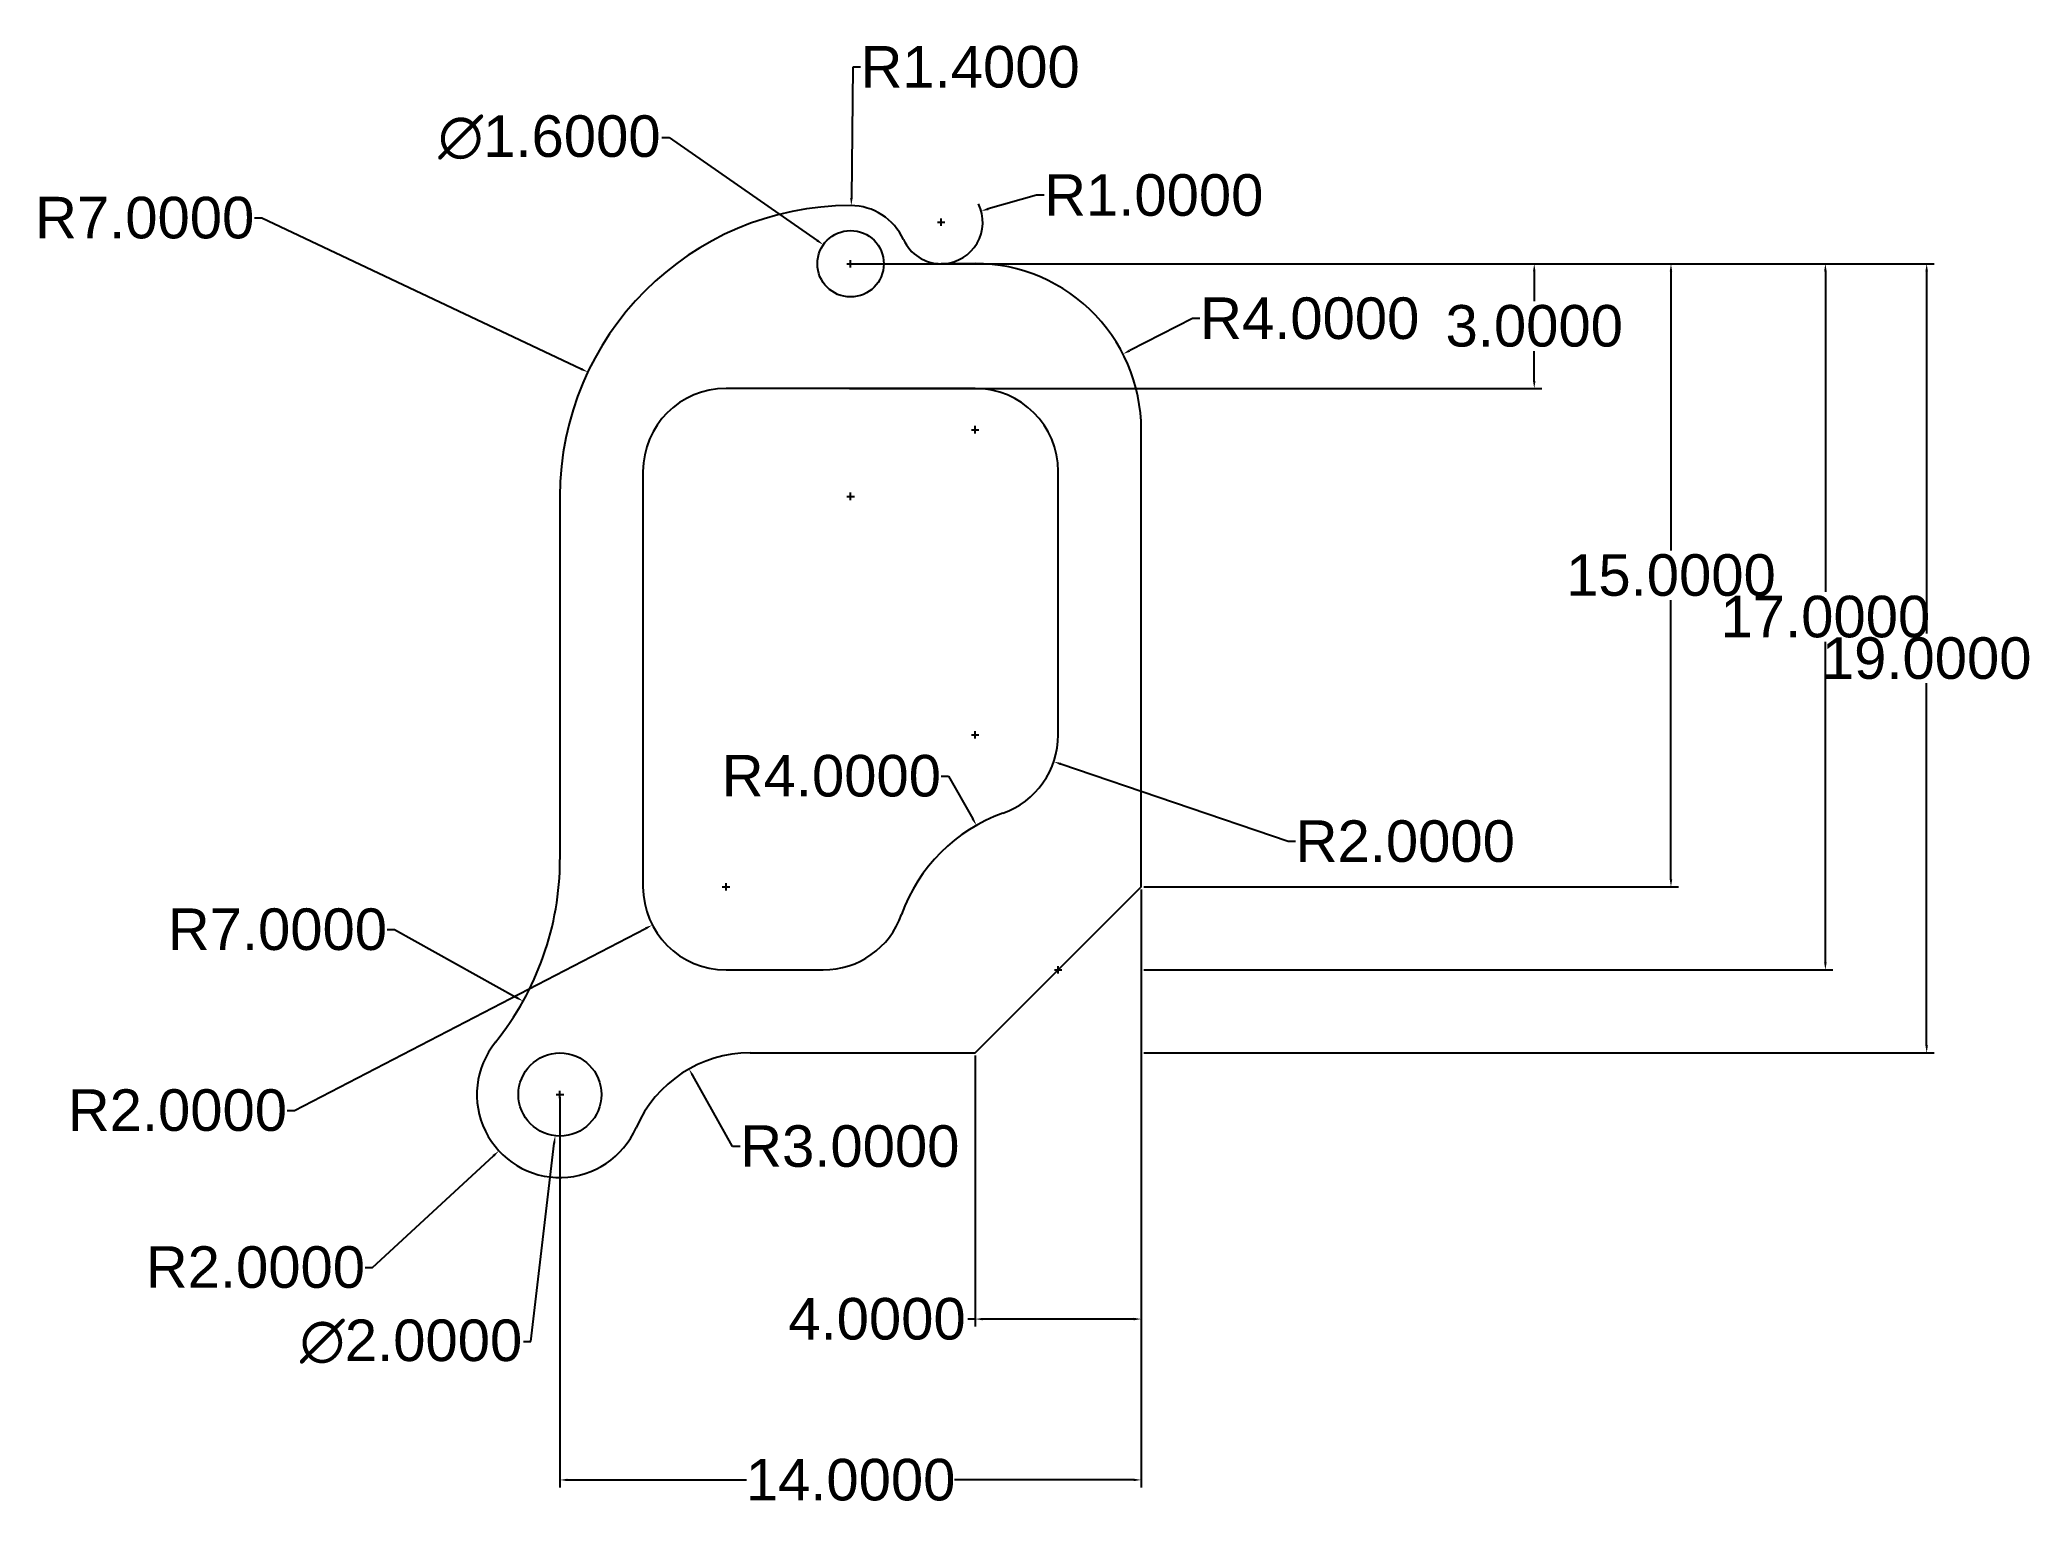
# Model space of a CAD drawing. Header units: inches. Extents: x 2.6 to 50.5, y -3.4 to 32.
import ezdxf

# ---------------------------------------------------------------- set-up
doc = ezdxf.new("R2010")
doc.units = ezdxf.units.IN
doc.header["$MEASUREMENT"] = 0
doc.styles.get("Standard").update_dxf_attribs({"font": 'arial.ttf'})
doc.dimstyles.get("Standard").update_dxf_attribs({"dimtxt": 1, "dimasz": 0.18, "dimexe": 0.18, "dimexo": 0.0625, "dimgap": 0.09, "dimtad": 0, "dimtih": 1, "dimtoh": 1, "dimdec": 4, "dimzin": 0, "dimdsep": 46, "dimtxsty": 'Standard', "dimcen": 0.09, "dimadec": 0, "dimazin": 0, "dimtfac": 1, "dimtdec": 4, "dimtofl": 0, "dimtmove": 0, "dimatfit": 3, "dimfxl": 1, "dimtolj": 1, "dimtzin": 0, "dimarcsym": 0})

# ---------------------------------------------------------------- blocks, each defined once
blk = doc.blocks.new('*D3')
at = {"color": 0, "lineweight": -2, "transparency": 16777216}
for p, q in [((14.995, 6.571), (15.175, 6.571)), ((15.085, 6.481), (15.085, 6.661)), ((10.572, 2.41), (13.482, 5.093)), ((10.392, 2.41), (10.572, 2.41))]:
    blk.add_line(p, q, dxfattribs=at)
at = {"color": 0, "transparency": 16777216}
blk.add_solid([(13.462, 5.115), (13.502, 5.071), (13.614, 5.215)], dxfattribs=at)
at = {"layer": 'Defpoints', "color": 0, "transparency": 16777216}
for p in [(15.085, 6.571), (13.614, 5.215)]:
    blk.add_point(p, dxfattribs=at)
at = {"color": 0, "transparency": 16777216, "insert": (7.75, 2.41), "char_height": 1, "attachment_point": 5}
blk.add_mtext('\\A1;R2.0000', dxfattribs=at)
blk = doc.blocks.new('*D4')
at = {"color": 0, "lineweight": -2, "transparency": 16777216}
for p, q in [((19.243, 5.323), (18.282, 7.028)), ((19.423, 5.323), (19.243, 5.323))]:
    blk.add_line(p, q, dxfattribs=at)
at = {"color": 0, "transparency": 16777216}
blk.add_solid([(18.308, 7.042), (18.256, 7.013), (18.194, 7.184)], dxfattribs=at)
at = {"layer": 'Defpoints', "color": 0, "transparency": 16777216}
for p in [(18.194, 7.184), (19.667, 4.571)]:
    blk.add_point(p, dxfattribs=at)
at = {"color": 0, "transparency": 16777216, "insert": (22.066, 5.323), "char_height": 1, "attachment_point": 5}
blk.add_mtext('\\A1;R3.0000', dxfattribs=at)
blk = doc.blocks.new('*D5')
at = {"color": 0, "lineweight": -2, "transparency": 16777216}
for p, q in [((10.923, 10.544), (11.103, 10.544)), ((11.103, 10.544), (14.04, 8.905))]:
    blk.add_line(p, q, dxfattribs=at)
at = {"color": 0, "transparency": 16777216}
blk.add_solid([(14.055, 8.931), (14.026, 8.879), (14.197, 8.817)], dxfattribs=at)
at = {"layer": 'Defpoints', "color": 0, "transparency": 16777216}
for p in [(8.085, 12.228), (14.197, 8.817)]:
    blk.add_point(p, dxfattribs=at)
at = {"color": 0, "transparency": 16777216, "insert": (8.28, 10.544), "char_height": 1, "attachment_point": 5}
blk.add_mtext('\\A1;R7.0000', dxfattribs=at)
blk = doc.blocks.new('*D6')
at = {"color": 0, "lineweight": -2, "transparency": 16777216}
for p, q in [((24.995, 15.228), (25.175, 15.228)), ((25.085, 15.138), (25.085, 15.318)), ((32.621, 12.665), (27.149, 14.526)), ((32.801, 12.665), (32.621, 12.665))]:
    blk.add_line(p, q, dxfattribs=at)
at = {"color": 0, "transparency": 16777216}
blk.add_solid([(27.158, 14.555), (27.139, 14.498), (26.978, 14.584)], dxfattribs=at)
at = {"layer": 'Defpoints', "color": 0, "transparency": 16777216}
for p in [(25.085, 15.228), (26.978, 14.584)]:
    blk.add_point(p, dxfattribs=at)
at = {"color": 0, "transparency": 16777216, "insert": (35.444, 12.665), "char_height": 1, "attachment_point": 5}
blk.add_mtext('\\A1;R2.0000', dxfattribs=at)
blk = doc.blocks.new('*D7')
at = {"color": 0, "lineweight": -2, "transparency": 16777216}
for p, q in [((24.263, 14.239), (24.443, 14.239)), ((24.443, 14.239), (25.026, 13.209)), ((27.085, 9.481), (27.085, 9.661)), ((26.995, 9.571), (27.175, 9.571))]:
    blk.add_line(p, q, dxfattribs=at)
at = {"color": 0, "transparency": 16777216}
blk.add_solid([(25.052, 13.224), (25, 13.194), (25.115, 13.052)], dxfattribs=at)
at = {"layer": 'Defpoints', "color": 0, "transparency": 16777216}
for p in [(25.115, 13.052), (27.085, 9.571)]:
    blk.add_point(p, dxfattribs=at)
at = {"color": 0, "transparency": 16777216, "insert": (21.621, 14.239), "char_height": 1, "attachment_point": 5}
blk.add_mtext('\\A1;R4.0000', dxfattribs=at)
blk = doc.blocks.new('*D8')
at = {"color": 0, "lineweight": -2, "transparency": 16777216}
for p, q in [((18.995, 11.571), (19.175, 11.571)), ((19.085, 11.481), (19.085, 11.661)), ((8.693, 6.189), (17.149, 10.569)), ((8.513, 6.189), (8.693, 6.189))]:
    blk.add_line(p, q, dxfattribs=at)
at = {"color": 0, "transparency": 16777216}
blk.add_solid([(17.135, 10.595), (17.163, 10.542), (17.309, 10.651)], dxfattribs=at)
at = {"layer": 'Defpoints', "color": 0, "transparency": 16777216}
for p in [(19.085, 11.571), (17.309, 10.651)]:
    blk.add_point(p, dxfattribs=at)
at = {"color": 0, "transparency": 16777216, "insert": (5.871, 6.189), "char_height": 1, "attachment_point": 5}
blk.add_mtext('\\A1;R2.0000', dxfattribs=at)
blk = doc.blocks.new('*D9')
at = {"color": 0, "lineweight": -2, "transparency": 16777216}
for p, q in [((7.726, 27.676), (7.906, 27.676)), ((7.906, 27.676), (15.594, 24.04)), ((21.995, 20.971), (22.175, 20.971)), ((22.085, 20.881), (22.085, 21.061))]:
    blk.add_line(p, q, dxfattribs=at)
at = {"color": 0, "transparency": 16777216}
blk.add_solid([(15.607, 24.067), (15.581, 24.013), (15.757, 23.963)], dxfattribs=at)
at = {"layer": 'Defpoints', "color": 0, "transparency": 16777216}
for p in [(15.757, 23.963), (22.085, 20.971)]:
    blk.add_point(p, dxfattribs=at)
at = {"color": 0, "transparency": 16777216, "insert": (5.083, 27.676), "char_height": 1, "attachment_point": 5}
blk.add_mtext('\\A1;R7.0000', dxfattribs=at)
blk = doc.blocks.new('*D10')
at = {"color": 0, "lineweight": -2, "transparency": 16777216}
for p, q in [((22.141, 31.307), (22.104, 28.151)), ((22.321, 31.307), (22.141, 31.307)), ((21.995, 26.571), (22.175, 26.571)), ((22.085, 26.481), (22.085, 26.661))]:
    blk.add_line(p, q, dxfattribs=at)
at = {"color": 0, "transparency": 16777216}
blk.add_solid([(22.074, 28.151), (22.134, 28.151), (22.101, 27.971)], dxfattribs=at)
at = {"layer": 'Defpoints', "color": 0, "transparency": 16777216}
for p in [(22.101, 27.971), (22.085, 26.571)]:
    blk.add_point(p, dxfattribs=at)
at = {"color": 0, "transparency": 16777216, "insert": (24.964, 31.307), "char_height": 1, "attachment_point": 5}
blk.add_mtext('\\A1;R1.4000', dxfattribs=at)
blk = doc.blocks.new('*D11')
at = {"color": 0, "lineweight": -2, "transparency": 16777216}
for p, q in [((26.563, 28.22), (25.402, 27.892)), ((26.743, 28.22), (26.563, 28.22)), ((24.177, 27.571), (24.357, 27.571)), ((24.267, 27.481), (24.267, 27.661))]:
    blk.add_line(p, q, dxfattribs=at)
blk.add_arc((24.267, 27.571), 1, 273.581, 26.0923, dxfattribs=at)
at = {"color": 0, "transparency": 16777216}
blk.add_solid([(25.394, 27.921), (25.41, 27.863), (25.229, 27.843)], dxfattribs=at)
at = {"layer": 'Defpoints', "color": 0, "transparency": 16777216}
for p in [(25.229, 27.843), (24.267, 27.571)]:
    blk.add_point(p, dxfattribs=at)
at = {"color": 0, "transparency": 16777216, "insert": (29.386, 28.22), "char_height": 1, "attachment_point": 5}
blk.add_mtext('\\A1;R1.0000', dxfattribs=at)
blk = doc.blocks.new('*D12')
at = {"color": 0, "lineweight": -2, "transparency": 16777216}
for p, q in [((30.319, 25.254), (28.806, 24.48)), ((30.499, 25.254), (30.319, 25.254)), ((24.995, 22.576), (25.175, 22.576)), ((25.085, 22.486), (25.085, 22.666))]:
    blk.add_line(p, q, dxfattribs=at)
at = {"color": 0, "transparency": 16777216}
blk.add_solid([(28.792, 24.507), (28.82, 24.454), (28.646, 24.398)], dxfattribs=at)
at = {"layer": 'Defpoints', "color": 0, "transparency": 16777216}
for p in [(28.646, 24.398), (25.085, 22.576)]:
    blk.add_point(p, dxfattribs=at)
at = {"color": 0, "transparency": 16777216, "insert": (33.142, 25.254), "char_height": 1, "attachment_point": 5}
blk.add_mtext('\\A1;R4.0000', dxfattribs=at)
blk = doc.blocks.new('*D13')
at = {"color": 0, "lineweight": -2, "transparency": 16777216}
for p, q in [((17.539, 29.612), (17.719, 29.612)), ((17.719, 29.612), (21.281, 27.131)), ((21.995, 26.571), (22.175, 26.571)), ((22.085, 26.481), (22.085, 26.661))]:
    blk.add_line(p, q, dxfattribs=at)
at = {"color": 0, "transparency": 16777216}
blk.add_solid([(21.298, 27.156), (21.263, 27.107), (21.428, 27.028)], dxfattribs=at)
at = {"layer": 'Defpoints', "color": 0, "transparency": 16777216}
for p in [(21.428, 27.028), (22.741, 26.114)]:
    blk.add_point(p, dxfattribs=at)
at = {"color": 0, "transparency": 16777216, "insert": (14.831, 29.612), "char_height": 1, "attachment_point": 5}
blk.add_mtext('\\A1;∅1.6000', dxfattribs=at)
blk = doc.blocks.new('*D14')
at = {"color": 0, "lineweight": -2, "transparency": 16777216}
for p, q in [((14.995, 6.571), (15.175, 6.571)), ((15.085, 6.481), (15.085, 6.661)), ((14.387, 0.621), (14.947, 5.399)), ((14.207, 0.621), (14.387, 0.621))]:
    blk.add_line(p, q, dxfattribs=at)
at = {"color": 0, "transparency": 16777216}
blk.add_solid([(14.918, 5.403), (14.977, 5.396), (14.968, 5.578)], dxfattribs=at)
at = {"layer": 'Defpoints', "color": 0, "transparency": 16777216}
for p in [(15.201, 7.564), (14.968, 5.578)]:
    blk.add_point(p, dxfattribs=at)
at = {"color": 0, "transparency": 16777216, "insert": (11.499, 0.621), "char_height": 1, "attachment_point": 5}
blk.add_mtext('\\A1;∅2.0000', dxfattribs=at)
blk = doc.blocks.new('*D15')
at = {"color": 0, "lineweight": -2, "transparency": 16777216}
for p, q in [((29.085, 11.509), (29.085, 0.985)), ((25.085, 7.509), (25.085, 0.985)), ((25.085, 1.165), (24.905, 1.165)), ((28.905, 1.165), (25.265, 1.165))]:
    blk.add_line(p, q, dxfattribs=at)
at = {"color": 0, "transparency": 16777216}
for points in [[(25.265, 1.195), (25.265, 1.135), (25.085, 1.165)], [(28.905, 1.195), (28.905, 1.135), (29.085, 1.165)]]:
    blk.add_solid(points, dxfattribs=at)
at = {"layer": 'Defpoints', "color": 0, "transparency": 16777216}
for p in [(29.085, 11.571), (25.085, 7.571), (25.085, 1.165)]:
    blk.add_point(p, dxfattribs=at)
at = {"color": 0, "transparency": 16777216, "insert": (22.721, 1.165), "char_height": 1, "attachment_point": 5}
blk.add_mtext('\\A1;4.0000', dxfattribs=at)
blk = doc.blocks.new('*D16')
at = {"color": 0, "lineweight": -2, "transparency": 16777216}
for p, q in [((15.085, 6.509), (15.085, -2.888)), ((29.085, 6.509), (29.085, -2.888)), ((15.265, -2.708), (19.579, -2.708)), ((28.905, -2.708), (24.59, -2.708))]:
    blk.add_line(p, q, dxfattribs=at)
at = {"color": 0, "transparency": 16777216}
for points in [[(15.265, -2.678), (15.265, -2.738), (15.085, -2.708)], [(28.905, -2.678), (28.905, -2.738), (29.085, -2.708)]]:
    blk.add_solid(points, dxfattribs=at)
at = {"layer": 'Defpoints', "color": 0, "transparency": 16777216}
for p in [(15.085, 6.571), (29.085, 6.571), (29.085, -2.708)]:
    blk.add_point(p, dxfattribs=at)
at = {"color": 0, "transparency": 16777216, "insert": (22.085, -2.708), "char_height": 1, "attachment_point": 5}
blk.add_mtext('\\A1;14.0000', dxfattribs=at)
blk = doc.blocks.new('*D17')
at = {"color": 0, "lineweight": -2, "transparency": 16777216}
for p, q in [((22.057, 26.571), (38.73, 26.571)), ((38.55, 26.391), (38.55, 25.672)), ((38.55, 23.751), (38.55, 24.47)), ((22.057, 23.571), (38.73, 23.571))]:
    blk.add_line(p, q, dxfattribs=at)
at = {"color": 0, "transparency": 16777216}
for points in [[(38.52, 26.391), (38.58, 26.391), (38.55, 26.571)], [(38.52, 23.751), (38.58, 23.751), (38.55, 23.571)]]:
    blk.add_solid(points, dxfattribs=at)
at = {"layer": 'Defpoints', "color": 0, "transparency": 16777216}
for p in [(21.995, 26.571), (21.995, 23.571), (38.55, 23.571)]:
    blk.add_point(p, dxfattribs=at)
at = {"color": 0, "transparency": 16777216, "insert": (38.55, 25.071), "char_height": 1, "attachment_point": 5}
blk.add_mtext('\\A1;3.0000', dxfattribs=at)
blk = doc.blocks.new('*D18')
at = {"color": 0, "lineweight": -2, "transparency": 16777216}
for p, q in [((29.147, 26.571), (42.023, 26.571)), ((41.843, 26.391), (41.843, 19.672)), ((41.843, 11.751), (41.843, 18.471)), ((29.147, 11.571), (42.023, 11.571))]:
    blk.add_line(p, q, dxfattribs=at)
at = {"color": 0, "transparency": 16777216}
for points in [[(41.813, 26.391), (41.873, 26.391), (41.843, 26.571)], [(41.813, 11.751), (41.873, 11.751), (41.843, 11.571)]]:
    blk.add_solid(points, dxfattribs=at)
at = {"layer": 'Defpoints', "color": 0, "transparency": 16777216}
for p in [(29.085, 26.571), (41.843, 26.571), (29.085, 11.571)]:
    blk.add_point(p, dxfattribs=at)
at = {"color": 0, "transparency": 16777216, "insert": (41.843, 19.071), "char_height": 1, "attachment_point": 5}
blk.add_mtext('\\A1;15.0000', dxfattribs=at)
blk = doc.blocks.new('*D19')
at = {"color": 0, "lineweight": -2, "transparency": 16777216}
for p, q in [((29.147, 26.571), (48.181, 26.571)), ((48.001, 26.391), (48.001, 17.672)), ((48.001, 7.751), (48.001, 16.471)), ((29.147, 7.571), (48.181, 7.571))]:
    blk.add_line(p, q, dxfattribs=at)
at = {"color": 0, "transparency": 16777216}
for points in [[(47.971, 26.391), (48.031, 26.391), (48.001, 26.571)], [(47.971, 7.751), (48.031, 7.751), (48.001, 7.571)]]:
    blk.add_solid(points, dxfattribs=at)
at = {"layer": 'Defpoints', "color": 0, "transparency": 16777216}
for p in [(29.085, 26.571), (48.001, 26.571), (29.085, 7.571)]:
    blk.add_point(p, dxfattribs=at)
at = {"color": 0, "transparency": 16777216, "insert": (48.001, 17.071), "char_height": 1, "attachment_point": 5}
blk.add_mtext('\\A1;19.0000', dxfattribs=at)
blk = doc.blocks.new('*D20')
at = {"color": 0, "lineweight": -2, "transparency": 16777216}
for p, q in [((29.147, 26.571), (45.742, 26.571)), ((45.562, 26.391), (45.562, 18.672)), ((45.562, 9.751), (45.562, 17.471)), ((29.147, 9.571), (45.742, 9.571))]:
    blk.add_line(p, q, dxfattribs=at)
at = {"color": 0, "transparency": 16777216}
for points in [[(45.532, 26.391), (45.592, 26.391), (45.562, 26.571)], [(45.532, 9.751), (45.592, 9.751), (45.562, 9.571)]]:
    blk.add_solid(points, dxfattribs=at)
at = {"layer": 'Defpoints', "color": 0, "transparency": 16777216}
for p in [(29.085, 26.571), (45.562, 26.571), (29.085, 9.571)]:
    blk.add_point(p, dxfattribs=at)
at = {"color": 0, "transparency": 16777216, "insert": (45.562, 18.071), "char_height": 1, "attachment_point": 5}
blk.add_mtext('\\A1;17.0000', dxfattribs=at)

msp = doc.modelspace()

# ---------------------------------------------------------------- linework, layer by layer
for p, q in [((25.08476, 23.5712), (19.08476, 23.5712)), ((17.08476, 21.5712), (17.08476, 11.5712)), ((27.08476, 15.22805), (27.08476, 21.5712)), ((19.08476, 9.5712), (21.42791, 9.5712))]:
    msp.add_line(p, q)
for points in [[(25.28923, 26.5712), (24.2665, 26.5712)], [(19.66734, 7.5712), (25.08476, 7.5712), (29.08476, 11.5712), (29.08476, 22.57643)], [(15.08476, 20.9712), (15.08476, 12.22805)]]:
    msp.add_lwpolyline(points)
for centre, radius in [((22.08476, 26.5712), 0.8), ((15.08476, 6.5712), 1)]:
    msp.add_circle(centre, radius)
for centre, radius, start, end in [((22.08476, 20.9712), 7, 90, 180), ((22.08476, 26.5712), 1.4, 24.624318, 90), ((24.2665, 27.5712), 1, 204.624318, 270), ((25.08476, 22.57643), 4, 0, 92.930137), ((19.08476, 21.5712), 2, 90, 180), ((25.08476, 21.5712), 2, 0, 90), ((25.08476, 15.22805), 2, 289.471221, 0), ((27.08476, 9.5712), 4, 109.471221, 160.528779), ((8.08476, 12.22805), 7, 321.057559, 0), ((19.08476, 11.5712), 2, 180, 270), ((21.42791, 11.5712), 2, 270, 340.528779), ((15.08476, 6.5712), 2, 141.057559, 336.421822), ((19.66734, 4.5712), 3, 90, 156.421822)]:
    msp.add_arc(centre, radius, start, end)

# ---------------------------------------------------------------- dimensions: what is measured, and where the dimension line sits
for center, mpoint, picture, middle in [((22.08476, 26.5712), (22.10146, 27.9711), '*D10', (24.96376, 31.30704)), ((24.2665, 27.5712), (25.22882, 27.84312), '*D11', (29.38591, 28.22024)), ((22.08476, 20.9712), (15.7565, 23.96337), '*D9', (5.08303, 27.67551)), ((25.08476, 22.57643), (28.64576, 24.39832), '*D12', (33.1417, 25.25449)), ((27.08476, 9.5712), (25.11464, 13.05238), '*D7', (21.62065, 14.23884)), ((25.08476, 15.22805), (26.97827, 14.58413), '*D6', (35.44364, 12.66518)), ((8.08476, 12.22805), (14.19749, 8.8171), '*D5', (8.28005, 10.54409)), ((19.08476, 11.5712), (17.30883, 10.65138), '*D8', (5.87054, 6.18895)), ((19.66734, 4.5712), (18.19386, 7.18441), '*D4', (22.06572, 5.32342)), ((15.08476, 6.5712), (13.61444, 5.21541), '*D3', (7.74996, 2.41044))]:
    dim = msp.add_radius_dim(center=center, mpoint=mpoint, dimstyle='Standard')
    dim.commit()
    dim.dimension.update_dxf_attribs({"geometry": picture, "text_midpoint": middle, "dimtype": 164})
for p1, p2, picture, middle in [((22.74119, 26.11392), (21.42833, 27.02847), '*D13', (14.83108, 29.61233)), ((15.20117, 7.5644), (14.96836, 5.57799), '*D14', (11.49933, 0.6206))]:
    dim = msp.add_diameter_dim_2p(p1=p1, p2=p2, dimstyle='Standard')
    dim.commit()
    dim.dimension.update_dxf_attribs({"geometry": picture, "text_midpoint": middle, "dimtype": 163})
for base, p1, p2, picture, middle in [((38.55019, 23.5712), (21.99476, 26.5712), (21.99476, 23.5712), '*D17', (38.55019, 25.0712)), ((41.84266, 26.5712), (29.08476, 11.5712), (29.08476, 26.5712), '*D18', (41.84266, 19.0712)), ((48.00079, 26.5712), (29.08476, 7.5712), (29.08476, 26.5712), '*D19', (48.00079, 17.0712)), ((45.56193, 26.5712), (29.08476, 9.5712), (29.08476, 26.5712), '*D20', (45.56193, 18.0712))]:
    dim = msp.add_linear_dim(base=base, p1=p1, p2=p2, angle=90, dimstyle='Standard')
    dim.commit()
    dim.dimension.update_dxf_attribs({"geometry": picture, "text_midpoint": middle})
for base, p1, p2, picture, middle in [((25.08476, 1.16533), (29.08476, 11.5712), (25.08476, 7.5712), '*D15', (22.72063, 1.16533)), ((29.08476, -2.70831), (15.08476, 6.5712), (29.08476, 6.5712), '*D16', (22.08476, -2.70831))]:
    dim = msp.add_linear_dim(base=base, p1=p1, p2=p2, dimstyle='Standard')
    dim.commit()
    dim.dimension.update_dxf_attribs({"geometry": picture, "text_midpoint": middle})

doc.saveas('drawing.dxf')
